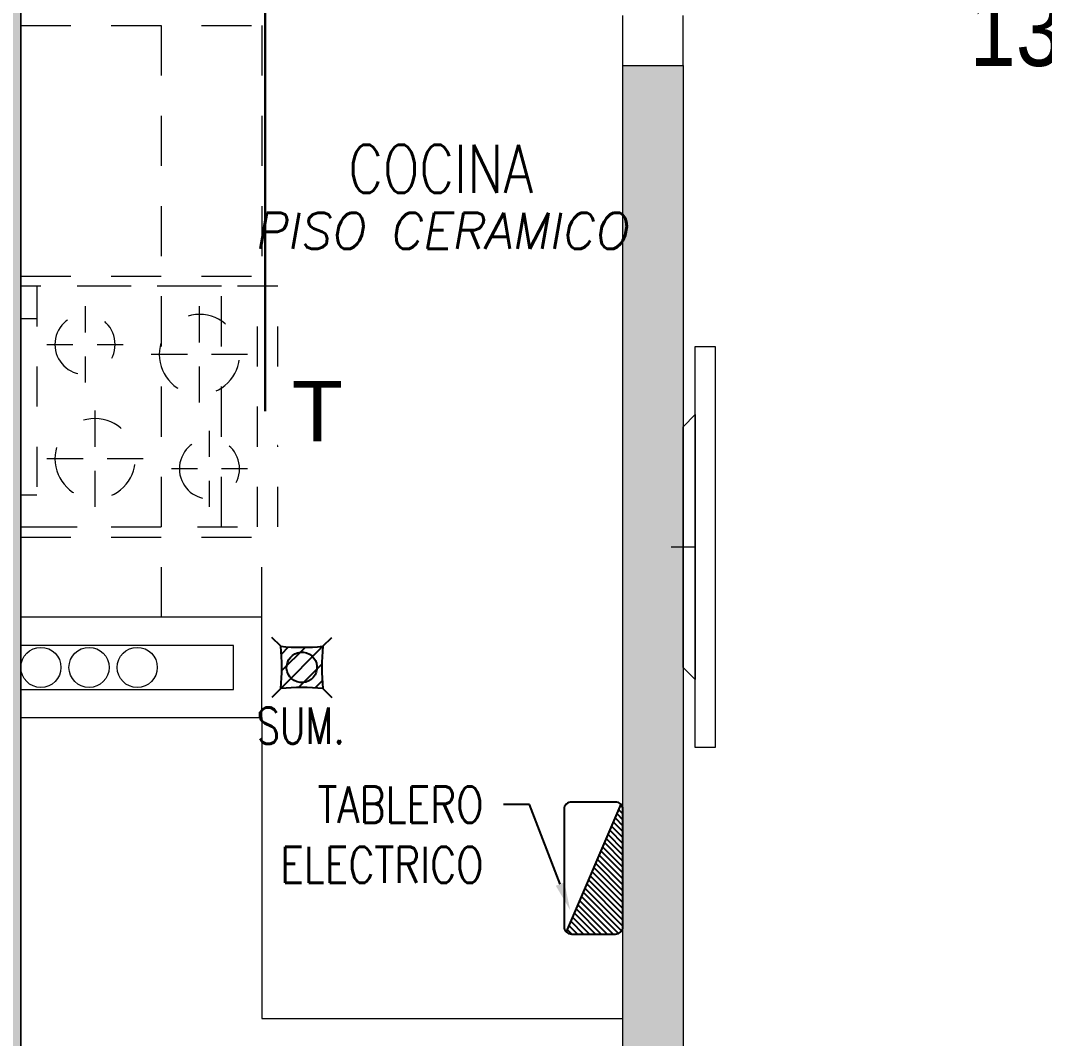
# Model space of a CAD drawing. Header units: millimetres. Extents: x -3 to 53, y -110 to 39.
# Drawn here: x 10.499 to 13.05, y -54.232 to -51.695 of the extents above; entities that cross this region are included whole.
import ezdxf
from ezdxf import colors
from ezdxf.entities.mleader import LeaderData, LeaderLine
from ezdxf.enums import TextEntityAlignment as Align
from ezdxf.math import Vec2, Vec3

# ---------------------------------------------------------------- set-up
doc = ezdxf.new("R2010")
doc.units = ezdxf.units.MM
doc.set_wipeout_variables(frame=1)
doc.linetypes.add('HIDDEN2', pattern=[0.1875, 0.125, -0.0625])
for name, color, linetype in [('A-EST HATCH', 8, 'Continuous'), ('A-EST PLACAS', 8, 'Continuous'), ('A-EST VIGAS', 8, 'HIDDEN2'), ('A-MURO BAJO', 8, 'Continuous'), ('A-NUMERACIONDEP', 8, 'Continuous'), ('A-PROYECCIONES', 8, 'HIDDEN2'), ('A-TEXTO-ACABADO PISO', 8, 'Continuous'), ('A-TEXTO-INDICACIONES', 8, 'Continuous'), ('DLP_MOBILIARIO', 8, 'Continuous'), ('DLP_TEXTO AMBIENTE', 8, 'Continuous')]:
    doc.layers.add(name, color=color, linetype=linetype)
for name, color, linetype, lineweight in [('A-MUROS', 8, 'Continuous', 30), ('MQ.CANALI DYA', 3, 'LINEAPERPEN', 30), ('MQ_DETECTOR TEMPERATURA', 5, 'Continuous', 50)]:
    doc.layers.add(name, color=color, linetype=linetype, lineweight=lineweight)
doc.styles.add('R80', font='ARIALN.TTF', dxfattribs={"height": 2.03})
doc.styles.add('ROMANS', font='ROMANS.shx', dxfattribs={"oblique": 10})
doc.styles.get("Standard").update_dxf_attribs({"font": 'arial.ttf'})
doc.styles.add('TXT_COTAS', font='romans.shx', dxfattribs={"width": 0.8})
doc.linetypes.add('LINEAPERPEN', pattern='A,0.75,-0.2,["I",Standard,S=0.12,R=0.09,X=0,Y=-0.06],-0.25', length=1.2)

# ---------------------------------------------------------------- blocks, each defined once
blk = doc.blocks.new('_Dot')
at = {"color": 0, "linetype": 'ByBlock', "lineweight": -2}
blk.add_line((-0.5, 0), (-1, 0), dxfattribs=at)
at = {"color": 0, "linetype": 'ByBlock', "const_width": 0.5}
blk.add_lwpolyline([(-0.25, 0, 1), (0.25, 0, 1)], format="xyb", close=True, dxfattribs=at)
blk = doc.blocks.new('EST.P11')
at = {"layer": 'A-EST HATCH', "lineweight": 0}
h = blk.add_hatch(color=8, dxfattribs=at)
h.dxf.hatch_style = 1
h.paths.add_polyline_path([(10.5, -2.74), (10.5, 3.375), (12.15, 3.375), (12.15, 3.525), (10.35, 3.525), (10.35, 2.65), (8.85, 2.65), (8.85, 3.15), (8.7, 3.15), (8.7, 2.5), (10.35, 2.5), (10.35, -2.74)])
h.paths.add_polyline_path([(18.45, 7.325), (20.05, 7.325), (20.05, 10.425), (18.85, 10.425), (18.85, 10.575), (20.2, 10.575), (20.2, 7.175), (18.45, 7.175)])
h.paths.add_polyline_path([(17.65, 10.575), (17.5, 10.575), (17.5, 7.175), (17.65, 7.175)])
h.paths.add_polyline_path([(11.85, 11.05), (11.85, 10.9), (12, 10.9), (12, 7.825), (12.15, 7.825), (12.15, 11.05)])
h.paths.add_polyline_path([(22.45, 4.725), (13.05, 4.725), (13.05, 4.875), (16.6, 4.875), (16.6, 6.275), (16.8, 6.275), (16.8, 4.875), (19.7, 4.875), (19.7, 6.275), (19.85, 6.275), (19.85, 4.875), (22.25, 4.875), (22.25, 6.125), (20.6, 6.125), (20.6, 6.275), (22.875, 6.275), (22.875, 6.125), (22.45, 6.125)])
h.paths.add_polyline_path([(15.1, 10.425), (15.1, 7.325), (16.7, 7.325), (16.7, 7.175), (14.95, 7.175), (14.95, 10.575), (16.3, 10.575), (16.3, 10.425)])
h.paths.add_polyline_path([(10.35, 5.75), (8.7, 5.75), (8.7, 5.1), (8.85, 5.1), (8.85, 5.6), (10.35, 5.6), (10.35, 4.725), (12.15, 4.725), (12.15, 4.875), (10.5, 4.875), (10.5, 10.99), (10.35, 10.99)])
h.paths.add_polyline_path([(5.85, 10.9), (5.25, 10.9), (5.25, 11.05), (6, 11.05), (6, 7.65), (4.85, 7.65), (4.85, 7.8), (5.85, 7.8)])
h.paths.add_polyline_path([(4.05, 11.05), (4.05, 7.65), (3.9, 7.65), (3.9, 11.05)])
h.paths.add_polyline_path([(3.1, 7.8), (1.5, 7.8), (1.5, 10.9), (2.7, 10.9), (2.7, 11.05), (1.35, 11.05), (1.35, 7.65), (3.1, 7.65)])
h.paths.add_polyline_path([(4.05, -2.8), (4.05, 0.6), (3.9, 0.6), (3.9, -2.8)])
h.paths.add_polyline_path([(3.1, 0.45), (1.5, 0.45), (1.5, -2.65), (2.7, -2.65), (2.7, -2.8), (1.35, -2.8), (1.35, 0.6), (3.1, 0.6)])
h.paths.add_polyline_path([(8.7, -0.35), (8.85, -0.35), (8.85, -2.65), (9, -2.65), (9, -2.8), (8.7, -2.8)])
h.paths.add_polyline_path([(18.45, 0.925), (20.05, 0.925), (20.05, -2.175), (18.85, -2.175), (18.85, -2.325), (20.2, -2.325), (20.2, 1.075), (18.45, 1.075)])
h.paths.add_polyline_path([(17.65, -2.325), (17.5, -2.325), (17.5, 1.075), (17.65, 1.075)])
h.paths.add_polyline_path([(12.15, -2.8), (11.85, -2.8), (11.85, -2.65), (12, -2.65), (12, 0.425), (12.15, 0.425)])
h.paths.add_polyline_path([(15.1, -2.175), (15.1, 0.925), (16.7, 0.925), (16.7, 1.075), (14.95, 1.075), (14.95, -2.325), (16.3, -2.325), (16.3, -2.175)])
h.paths.add_polyline_path([(6, -2.8), (6, 0.6), (4.85, 0.6), (4.85, 0.45), (5.85, 0.45), (5.85, -2.65), (5.25, -2.65), (5.25, -2.8)])
h.paths.add_polyline_path([(3.0968, 5.55), (2.95, 5.55), (2.95, 6.75), (5.1, 6.75), (5.1, 6.6), (4.65, 6.6), (4.65, 5), (4.45, 5), (4.45, 6.6), (3.1, 6.6), (3.1, 5.55)], flags=17)
h.paths.add_polyline_path([(3.0968, 2.7), (2.95, 2.7), (2.95, 1.5), (5.1, 1.5), (5.1, 1.65), (4.65, 1.65), (4.65, 3.25), (4.45, 3.25), (4.45, 1.65), (3.1, 1.65), (3.1, 2.7)], flags=17)
h.paths.add_polyline_path([(8.8501, 4.2), (6, 4.2), (6, 6.75), (5.85, 6.75), (5.85, 4.2), (3.1, 4.2), (3.1, 4.8), (2.95, 4.8), (2.95, 4.2), (0.15, 4.2), (0.15, 8.25), (0, 8.25), (0, 0), (0.15, 0), (0.15, 4.05), (2.95, 4.05), (2.95, 3.45), (3.1, 3.45), (3.1, 4.05), (5.85, 4.05), (5.85, 1.5), (6, 1.5), (6, 4.05), (8.8501, 4.05)])
h.paths.add_polyline_path([(8.7, 11.05), (8.7, 8.6), (8.85, 8.6), (8.85, 10.9), (9, 10.9), (9, 11.05)])
h.paths.add_polyline_path([(22.9, 4.725), (25, 4.725), (25, 4.875), (23.05, 4.875), (23.05, 8.575), (25, 8.575), (25, 8.725), (23.05, 8.725), (23.05, 10.575), (22.2, 10.575), (22.2, 10.425), (22.9, 10.425)])
h.paths.add_polyline_path([(26.7, 4.725), (26.85, 4.725), (26.85, 8.725), (26.7, 8.725)])
h.paths.add_polyline_path([(47.1, 1.5), (45.2, 1.5), (45.2, 1.65), (46.95, 1.65), (46.95, 4.05), (41.1999, 4.05), (41.1999, 4.2), (46.95, 4.2), (46.95, 6.6), (45.2, 6.6), (45.2, 6.75), (47.1, 6.75)])
h.paths.add_polyline_path([(24.05, 3.525), (25.9, 3.525), (25.9, 3.375), (24.05, 3.375)], flags=17)
h.paths.add_polyline_path([(21.05, 1.975), (21.05, 2.125), (22.85, 2.125), (22.85, 3.375), (20.3, 3.375), (20.3, 1.975), (20.15, 1.975), (20.15, 3.375), (16.8, 3.375), (16.8, 1.975), (16.6, 1.975), (16.6, 3.375), (13.05, 3.375), (13.05, 3.525), (23.05, 3.525), (23.05, 1.975)])
h.paths.add_polyline_path([(23.05, 1.95), (23.05, -1.775), (26.7, -1.775), (26.7, 0.875), (24.35, 0.875), (24.35, 1.425), (24.05, 1.425), (24.05, 1.575), (24.5, 1.575), (24.5, 1.025), (26.7, 1.025), (26.7, 3.525), (26.85, 3.525), (26.85, -1.925), (23.05, -1.925), (23.05, -2.325), (22.2, -2.325), (22.2, -2.175), (22.9, -2.175), (22.9, 1.95)])
h.paths.add_polyline_path([(43.75, 7.8), (45.35, 7.8), (45.35, 7.6), (43.75, 7.6)])
h.paths.add_polyline_path([(43.75, 0.65), (45.35, 0.65), (45.35, 0.45), (43.75, 0.45)])
h.paths.add_polyline_path([(30.85, 2.375), (30.85, 3.525), (29.75, 3.525), (29.75, 2.375), (29.9, 2.375), (29.9, 3.375), (30.75, 3.375), (30.75, 2.375)])
h.paths.add_polyline_path([(39.5497, 4.875), (39.5497, 4.725), (39.7, 4.725), (39.7, 5.6), (41.1999, 5.6), (41.1999, 5.1009), (41.35, 5.1009), (41.35, 5.75), (39.7, 5.75), (39.7, 7.75), (39.55, 7.75), (39.55, 4.875)])
edge = h.paths.add_edge_path()
edge.add_line((30.85, 4.725), (30.85, 4.875))
edge.add_line((30.85, 4.875), (30.85, 5.875))
edge.add_line((30.85, 5.875), (30.75, 5.875))
edge.add_line((30.75, 5.875), (30.75, 4.875))
edge.add_line((30.75, 4.875), (30.35, 4.875))
edge.add_line((30.35, 4.875), (30.35, 5.875))
edge.add_line((30.35, 5.875), (30.2, 5.875))
edge.add_line((30.2, 5.875), (30.2, 4.725))
edge.add_line((30.2, 4.725), (30.85, 4.725))
h.paths.add_polyline_path([(33.45, 5.55), (33.45, 4.95), (33.25, 4.95), (33.25, 5.55), (33.3, 5.55), (33.3, 7.7501), (33.45, 7.7501)])
h.paths.add_polyline_path([(33.45, 2.7), (33.45, 3.3), (33.25, 3.3), (33.25, 2.7), (33.3, 2.7), (33.3, 0.4999), (33.45, 0.4999)])
at = {"layer": 'A-EST PLACAS', "color": 8, "lineweight": 0}
for points in [[(10.5, -2.74), (10.5, 3.375), (12.15, 3.375), (12.15, 3.525), (10.35, 3.525), (10.35, 2.65), (8.85, 2.65), (8.85, 3.15), (8.7, 3.15), (8.7, 2.5), (10.35, 2.5), (10.35, -2.74)], [(12.15, -2.8), (11.85, -2.8), (11.85, -2.65), (12, -2.65), (12, 0.425), (12.15, 0.425)]]:
    blk.add_lwpolyline(points, close=True, dxfattribs=at)
at = {"layer": 'A-EST VIGAS', "color": 8, "lineweight": 0}
for p, q in [((12, 0.425), (12, 3.375)), ((12.15, 0.425), (12.15, 3.375))]:
    blk.add_line(p, q, dxfattribs=at)
blk = doc.blocks.new('*U254')
at = {"color": 8}
for p, q in [((-0.0526, 0.0526), (-0.0746, 0.0746)), ((-0.0526, -0.0526), (0.0526, 0.0526)), ((0.0526, 0.0526), (0.0746, 0.0746)), ((-0.051, 0.0331), (-0.0331, 0.051)), ((-0.0501, -0.008), (0.008, 0.05)), ((-0.008, -0.05), (0.0501, 0.008)), ((0.0331, -0.051), (0.051, -0.0331)), ((-0.0526, -0.0526), (-0.0746, -0.0746)), ((0.0526, -0.0526), (0.0746, -0.0746))]:
    blk.add_line(p, q, dxfattribs=at)
for centre, major_axis, start_param, end_param in [((0, 0.5882), (0.1673, 0.5115), 3.359812, 3.55544), ((-0.5912, 0), (-0.5144, 0.1682), 3.360366, 3.554886), ((0.5912, 0), (-0.5144, 0.1682), 0.218773, 0.413293), ((0, 0), (0.0118, 0.036), 5.813820330443059, 12.09700563762265), ((0, -0.5882), (-0.5115, 0.1673), -1.352577, -1.156949)]:
    blk.add_ellipse(centre, major_axis=major_axis, ratio=1, start_param=start_param, end_param=end_param, dxfattribs=at)
at = {"layer": 'A-TEXTO-INDICACIONES', "color": 8, "style": 'ROMANS', "width": 0.75}
blk.add_text('SUM.', height=0.09, dxfattribs=at).set_placement((-0.1125, -0.1903))
blk = doc.blocks.new('IISS P11')
at = {"ltscale": 0.05}
blk.add_blockref('*U254', (9.85, -12.125), dxfattribs=at)
blk = doc.blocks.new('TEXTO AMBIENTES P11')
at = {"layer": 'A-TEXTO-ACABADO PISO', "color": 8, "lineweight": 0, "insert": (10.1962, -10.9921), "char_height": 0.09, "attachment_point": 2, "rotation": 0, "style": 'ROMANS'}
blk.add_mtext_dynamic_manual_height_columns('PISO CERAMICO', width=1.20225, gutter_width=12.5, heights=[0], dxfattribs=at)
at = {"layer": 'DLP_TEXTO AMBIENTE', "color": 8, "lineweight": 0, "style": 'ROMANS', "width": 0.8}
blk.add_text('COCINA', height=0.12, dxfattribs=at).set_placement((10.1962, -10.9425, 0), align=Align.CENTER)
blk = doc.blocks.new('*U102')
at = {"linetype": 'Continuous'}
h = blk.add_hatch(dxfattribs=at)
h.set_pattern_fill('ANSI31', color=256, scale=0.1, style=0)
h.set_pattern_definition([(45, (0, 0), (-0.0088388, 0.0088388), [])])
h.paths.add_polyline_path([(0.1975, 0.0657, 0.414214), (0.1752, 0.088), (-0.1751, 0.0881, 0.198912), (-0.1909, 0.0816), (0.1909, -0.0816, 0.198912), (0.1975, -0.0658)])
blk.add_line((-0.1909, 0.0816), (0.1909, -0.0816), dxfattribs=at)
blk.add_lwpolyline([(-0.1975, 0.0658), (-0.1975, -0.0657, 0.414214), (-0.1752, -0.088), (0.1751, -0.0881, 0.414214), (0.1975, -0.0658), (0.1975, 0.0657, 0.414214), (0.1752, 0.088), (-0.1751, 0.0881, 0.414214)], format="xyb", close=True, dxfattribs=at)
blk = doc.blocks.new('A$C4BFA03A9')
at = {"color": 8, "lineweight": 0}
for points in [[(0.06, -0.5), (0.11, -0.5), (0.11, 0.5), (0.06, 0.5)], [(0.03, -0.3), (0.06, -0.33), (0.06, 0.33), (0.03, 0.3)]]:
    blk.add_lwpolyline(points, close=True, dxfattribs=at)
at = {"layer": 'A-PROYECCIONES', "color": 8, "lineweight": 0, "ltscale": 0.15}
blk.add_line((0.06, 0), (0, 0), dxfattribs=at)
blk = doc.blocks.new('A$C33FC7C8B')
at = {"color": 8, "lineweight": 0, "ltscale": 0.5}
for p, q in [((0.08, 0.64, -0.0001), (0.52, 0.64, 0.0001)), ((0.08, 0.64, -0.0001), (0.08, 0.6, -0.0001)), ((0.52, 0.64, 0.0001), (0.52, 0.6, 0.0001)), ((0, 0, -0.0001), (0, 0.6, -0.0001)), ((0, 0.6, -0.0001), (0.6, 0.6, 0.0001)), ((0.6, 0.6, 0.0001), (0.6, 0, 0.0001)), ((0.145, 0.575, -0.0001), (0.145, 0.51, -0.0001)), ((0.43, 0.485, 0.0001), (0.43, 0.575, 0.0001)), ((0.05, 0.48, -0.0001), (0.115, 0.48, -0.0001)), ((0.175, 0.48, -0.0001), (0.24, 0.48, 0)), ((0.145, 0.45, -0.0001), (0.145, 0.385, -0.0001)), ((0.4, 0.455, 0), (0.31, 0.455, 0)), ((0.55, 0.455, 0.0001), (0.46, 0.455, 0.0001)), ((0.43, 0.335, 0.0001), (0.43, 0.425, 0.0001)), ((0.17, 0.225, -0.0001), (0.17, 0.315, -0.0001)), ((0.455, 0.2, 0.0001), (0.455, 0.265, 0.0001)), ((0.14, 0.195, -0.0001), (0.05, 0.195, -0.0001)), ((0.29, 0.195, 0), (0.2, 0.195, 0)), ((0.17, 0.075, -0.0001), (0.17, 0.165, -0.0001)), ((0.425, 0.17, 0.0001), (0.36, 0.17, 0)), ((0.55, 0.17, 0.0001), (0.485, 0.17, 0.0001)), ((0.455, 0.075, 0.0001), (0.455, 0.14, 0.0001)), ((0.6, 0.05, 0.0001), (0, 0.05, -0.0001)), ((0.6, 0, 0.0001), (0, 0, -0.0001))]:
    blk.add_line(p, q, dxfattribs=at)
for centre, radius in [((0.145, 0.48), 0.075), ((0.43, 0.455), 0.1), ((0.17, 0.195), 0.1), ((0.455, 0.17), 0.075)]:
    blk.add_circle(centre, radius, dxfattribs=at)
blk = doc.blocks.new('DPTO 75_D11')
at = {"color": 8, "lineweight": 0}
for centre in [(-1.6, -4.6), (-1.48, -4.6), (-1.36, -4.6)]:
    blk.add_circle(centre, 0.05, dxfattribs=at)
at = {"layer": 'A-MURO BAJO', "color": 8, "lineweight": 0}
for p, q in [((-1.05, -4.725), (-1.05, -5.475)), ((-1.05, -5.475), (-0.15, -5.475))]:
    blk.add_line(p, q, dxfattribs=at)
at = {"layer": 'A-MUROS', "color": 8, "lineweight": 0}
for p, q in [((-1.65, -2.1), (-1.65, -6.265)), ((-0.15, -3.1), (0, -3.1)), ((-0.15, -5.875, 0), (-0.15, -3.1)), ((0, -3.1), (0, -6.325, 0)), ((-1.05, -4.475), (-1.65, -4.475)), ((-1.05, -4.725), (-1.05, -4.475)), ((-1.12, -4.545), (-1.65, -4.545)), ((-1.12, -4.655), (-1.12, -4.545)), ((-1.65, -4.655), (-1.12, -4.655)), ((-1.65, -4.725), (-1.05, -4.725))]:
    blk.add_line(p, q, dxfattribs=at)
at = {"layer": 'A-PROYECCIONES', "color": 8, "lineweight": 0}
for p, q in [((-1.65, -3), (-1.05, -3, 0)), ((-1.3, -3, 0), (-1.3, -4.475)), ((-1.05, -3, 0), (-1.05, -3.625, 0)), ((-1.65, -3.625, 0), (-1.05, -3.625, 0)), ((-1.65, -4.275), (-1.05, -4.275, 0)), ((-1.05, -4.475), (-1.05, -4.275, 0))]:
    blk.add_line(p, q, dxfattribs=at)
blk.add_lwpolyline([(-1.15, -4.25), (-1.15, -3.65), (-1.65, -3.65), (-1.65, -4.25)], close=True, dxfattribs=at)
at = {"color": 8, "lineweight": 0, "xscale": 0.8329883684307149, "yscale": 0.8329883684307149, "zscale": 0.8329883684307149, "rotation": 270}
blk.add_blockref('*U102', (-0.2234, -5.1), dxfattribs=at)
at = {"layer": 'A-PROYECCIONES', "color": 8, "lineweight": 0, "ltscale": 0.5, "extrusion": (-4.40218e-06, 0.000440452, -1), "zscale": -0.9999999999999958, "rotation": 269.9999974828773}
blk.add_blockref('A$C33FC7C8B', (1.01, -3.65, -0.0017), dxfattribs=at)
at = {"layer": 'DLP_MOBILIARIO', "color": 8, "lineweight": 0, "xscale": -1, "rotation": 180}
blk.add_blockref('A$C4BFA03A9', (-0.03, -4.3, 0), dxfattribs=at)
blk = doc.blocks.new('TERMOSTA ADOSADO FCR 1 EN 75')
at = {"ltscale": 0.5}
blk.add_wipeout([(0.13, 0), (0.13, 0.0016), (0.13, 0.0033), (0.1299, 0.0049), (0.1298, 0.0065), (0.1297, 0.0082), (0.1296, 0.0098), (0.1295, 0.0114), (0.1293, 0.013), (0.1292, 0.0147), (0.129, 0.0163), (0.1288, 0.0179), (0.1285, 0.0195), (0.1283, 0.0211), (0.128, 0.0228), (0.1277, 0.0244), (0.1274, 0.026), (0.127, 0.0276), (0.1267, 0.0292), (0.1263, 0.0307), (0.1259, 0.0323), (0.1255, 0.0339), (0.1251, 0.0355), (0.1246, 0.0371), (0.1241, 0.0386), (0.1236, 0.0402), (0.1231, 0.0417), (0.1226, 0.0433), (0.122, 0.0448), (0.1215, 0.0463), (0.1209, 0.0479), (0.1203, 0.0494), (0.1196, 0.0509), (0.119, 0.0524), (0.1183, 0.0539), (0.1176, 0.0554), (0.1169, 0.0568), (0.1162, 0.0583), (0.1155, 0.0597), (0.1147, 0.0612), (0.1139, 0.0626), (0.1131, 0.0641), (0.1123, 0.0655), (0.1115, 0.0669), (0.1106, 0.0683), (0.1098, 0.0697), (0.1089, 0.071), (0.108, 0.0724), (0.1071, 0.0737), (0.1061, 0.0751), (0.1052, 0.0764), (0.1042, 0.0777), (0.1032, 0.079), (0.1022, 0.0803), (0.1012, 0.0816), (0.1002, 0.0829), (0.0991, 0.0841), (0.0981, 0.0854), (0.097, 0.0866), (0.0959, 0.0878), (0.0948, 0.089), (0.0936, 0.0902), (0.0925, 0.0913), (0.0913, 0.0925), (0.0902, 0.0936), (0.089, 0.0948), (0.0878, 0.0959), (0.0866, 0.097), (0.0854, 0.0981), (0.0841, 0.0991), (0.0829, 0.1002), (0.0816, 0.1012), (0.0803, 0.1022), (0.079, 0.1032), (0.0777, 0.1042), (0.0764, 0.1052), (0.0751, 0.1061), (0.0737, 0.1071), (0.0724, 0.108), (0.071, 0.1089), (0.0697, 0.1098), (0.0683, 0.1106), (0.0669, 0.1115), (0.0655, 0.1123), (0.0641, 0.1131), (0.0626, 0.1139), (0.0612, 0.1147), (0.0597, 0.1155), (0.0583, 0.1162), (0.0568, 0.1169), (0.0554, 0.1176), (0.0539, 0.1183), (0.0524, 0.119), (0.0509, 0.1196), (0.0494, 0.1203), (0.0479, 0.1209), (0.0463, 0.1215), (0.0448, 0.122), (0.0433, 0.1226), (0.0417, 0.1231), (0.0402, 0.1236), (0.0386, 0.1241), (0.0371, 0.1246), (0.0355, 0.1251), (0.0339, 0.1255), (0.0323, 0.1259), (0.0307, 0.1263), (0.0292, 0.1267), (0.0276, 0.127), (0.026, 0.1274), (0.0244, 0.1277), (0.0228, 0.128), (0.0211, 0.1283), (0.0195, 0.1285), (0.0179, 0.1288), (0.0163, 0.129), (0.0147, 0.1292), (0.013, 0.1293), (0.0114, 0.1295), (0.0098, 0.1296), (0.0082, 0.1297), (0.0065, 0.1298), (0.0049, 0.1299), (0.0033, 0.13), (0.0016, 0.13), (0, 0.13), (-0.0016, 0.13), (-0.0033, 0.13), (-0.0049, 0.1299), (-0.0065, 0.1298), (-0.0082, 0.1297), (-0.0098, 0.1296), (-0.0114, 0.1295), (-0.013, 0.1293), (-0.0147, 0.1292), (-0.0163, 0.129), (-0.0179, 0.1288), (-0.0195, 0.1285), (-0.0211, 0.1283), (-0.0228, 0.128), (-0.0244, 0.1277), (-0.026, 0.1274), (-0.0276, 0.127), (-0.0292, 0.1267), (-0.0307, 0.1263), (-0.0323, 0.1259), (-0.0339, 0.1255), (-0.0355, 0.1251), (-0.0371, 0.1246), (-0.0386, 0.1241), (-0.0402, 0.1236), (-0.0417, 0.1231), (-0.0433, 0.1226), (-0.0448, 0.122), (-0.0463, 0.1215), (-0.0479, 0.1209), (-0.0494, 0.1203), (-0.0509, 0.1196), (-0.0524, 0.119), (-0.0539, 0.1183), (-0.0554, 0.1176), (-0.0568, 0.1169), (-0.0583, 0.1162), (-0.0597, 0.1155), (-0.0612, 0.1147), (-0.0626, 0.1139), (-0.0641, 0.1131), (-0.0655, 0.1123), (-0.0669, 0.1115), (-0.0683, 0.1106), (-0.0697, 0.1098), (-0.071, 0.1089), (-0.0724, 0.108), (-0.0737, 0.1071), (-0.0751, 0.1061), (-0.0764, 0.1052), (-0.0777, 0.1042), (-0.079, 0.1032), (-0.0803, 0.1022), (-0.0816, 0.1012), (-0.0829, 0.1002), (-0.0841, 0.0991), (-0.0854, 0.0981), (-0.0866, 0.097), (-0.0878, 0.0959), (-0.089, 0.0948), (-0.0902, 0.0936), (-0.0913, 0.0925), (-0.0925, 0.0913), (-0.0936, 0.0902), (-0.0948, 0.089), (-0.0959, 0.0878), (-0.097, 0.0866), (-0.0981, 0.0854), (-0.0991, 0.0841), (-0.1002, 0.0829), (-0.1012, 0.0816), (-0.1022, 0.0803), (-0.1032, 0.079), (-0.1042, 0.0777), (-0.1052, 0.0764), (-0.1061, 0.0751), (-0.1071, 0.0737), (-0.108, 0.0724), (-0.1089, 0.071), (-0.1098, 0.0697), (-0.1106, 0.0683), (-0.1115, 0.0669), (-0.1123, 0.0655), (-0.1131, 0.0641), (-0.1139, 0.0626), (-0.1147, 0.0612), (-0.1155, 0.0597), (-0.1162, 0.0583), (-0.1169, 0.0568), (-0.1176, 0.0554), (-0.1183, 0.0539), (-0.119, 0.0524), (-0.1196, 0.0509), (-0.1203, 0.0494), (-0.1209, 0.0479), (-0.1215, 0.0463), (-0.122, 0.0448), (-0.1226, 0.0433), (-0.1231, 0.0417), (-0.1236, 0.0402), (-0.1241, 0.0386), (-0.1246, 0.0371), (-0.1251, 0.0355), (-0.1255, 0.0339), (-0.1259, 0.0323), (-0.1263, 0.0307), (-0.1267, 0.0292), (-0.127, 0.0276), (-0.1274, 0.026), (-0.1277, 0.0244), (-0.128, 0.0228), (-0.1283, 0.0211), (-0.1285, 0.0195), (-0.1288, 0.0179), (-0.129, 0.0163), (-0.1292, 0.0147), (-0.1293, 0.013), (-0.1295, 0.0114), (-0.1296, 0.0098), (-0.1297, 0.0082), (-0.1298, 0.0065), (-0.1299, 0.0049), (-0.13, 0.0033), (-0.13, 0.0016), (-0.13, 0), (-0.13, -0.0016), (-0.13, -0.0033), (-0.1299, -0.0049), (-0.1298, -0.0065), (-0.1297, -0.0082), (-0.1296, -0.0098), (-0.1295, -0.0114), (-0.1293, -0.013), (-0.1292, -0.0147), (-0.129, -0.0163), (-0.1288, -0.0179), (-0.1285, -0.0195), (-0.1283, -0.0211), (-0.128, -0.0228), (-0.1277, -0.0244), (-0.1274, -0.026), (-0.127, -0.0276), (-0.1267, -0.0292), (-0.1263, -0.0307), (-0.1259, -0.0323), (-0.1255, -0.0339), (-0.1251, -0.0355), (-0.1246, -0.0371), (-0.1241, -0.0386), (-0.1236, -0.0402), (-0.1231, -0.0417), (-0.1226, -0.0433), (-0.122, -0.0448), (-0.1215, -0.0463), (-0.1209, -0.0479), (-0.1203, -0.0494), (-0.1196, -0.0509), (-0.119, -0.0524), (-0.1183, -0.0539), (-0.1176, -0.0554), (-0.1169, -0.0568), (-0.1162, -0.0583), (-0.1155, -0.0597), (-0.1147, -0.0612), (-0.1139, -0.0626), (-0.1131, -0.0641), (-0.1123, -0.0655), (-0.1115, -0.0669), (-0.1106, -0.0683), (-0.1098, -0.0697), (-0.1089, -0.071), (-0.108, -0.0724), (-0.1071, -0.0737), (-0.1061, -0.0751), (-0.1052, -0.0764), (-0.1042, -0.0777), (-0.1032, -0.079), (-0.1022, -0.0803), (-0.1012, -0.0816), (-0.1002, -0.0829), (-0.0991, -0.0841), (-0.0981, -0.0854), (-0.097, -0.0866), (-0.0959, -0.0878), (-0.0948, -0.089), (-0.0936, -0.0902), (-0.0925, -0.0913), (-0.0913, -0.0925), (-0.0902, -0.0936), (-0.089, -0.0948), (-0.0878, -0.0959), (-0.0866, -0.097), (-0.0854, -0.0981), (-0.0841, -0.0991), (-0.0829, -0.1002), (-0.0816, -0.1012), (-0.0803, -0.1022), (-0.079, -0.1032), (-0.0777, -0.1042), (-0.0764, -0.1052), (-0.0751, -0.1061), (-0.0737, -0.1071), (-0.0724, -0.108), (-0.071, -0.1089), (-0.0697, -0.1098), (-0.0683, -0.1106), (-0.0669, -0.1115), (-0.0655, -0.1123), (-0.0641, -0.1131), (-0.0626, -0.1139), (-0.0612, -0.1147), (-0.0597, -0.1155), (-0.0583, -0.1162), (-0.0568, -0.1169), (-0.0554, -0.1176), (-0.0539, -0.1183), (-0.0524, -0.119), (-0.0509, -0.1196), (-0.0494, -0.1203), (-0.0479, -0.1209), (-0.0463, -0.1215), (-0.0448, -0.122), (-0.0433, -0.1226), (-0.0417, -0.1231), (-0.0402, -0.1236), (-0.0386, -0.1241), (-0.0371, -0.1246), (-0.0355, -0.1251), (-0.0339, -0.1255), (-0.0323, -0.1259), (-0.0307, -0.1263), (-0.0292, -0.1267), (-0.0276, -0.127), (-0.026, -0.1274), (-0.0244, -0.1277), (-0.0228, -0.128), (-0.0211, -0.1283), (-0.0195, -0.1285), (-0.0179, -0.1288), (-0.0163, -0.129), (-0.0147, -0.1292), (-0.013, -0.1293), (-0.0114, -0.1295), (-0.0098, -0.1296), (-0.0082, -0.1297), (-0.0065, -0.1298), (-0.0049, -0.1299), (-0.0033, -0.13), (-0.0016, -0.13), (0, -0.13), (0.0016, -0.13), (0.0033, -0.13), (0.0049, -0.1299), (0.0065, -0.1298), (0.0082, -0.1297), (0.0098, -0.1296), (0.0114, -0.1295), (0.013, -0.1293), (0.0147, -0.1292), (0.0163, -0.129), (0.0179, -0.1288), (0.0195, -0.1285), (0.0211, -0.1283), (0.0228, -0.128), (0.0244, -0.1277), (0.026, -0.1274), (0.0276, -0.127), (0.0292, -0.1267), (0.0307, -0.1263), (0.0323, -0.1259), (0.0339, -0.1255), (0.0355, -0.1251), (0.0371, -0.1246), (0.0386, -0.1241), (0.0402, -0.1236), (0.0417, -0.1231), (0.0433, -0.1226), (0.0448, -0.122), (0.0463, -0.1215), (0.0479, -0.1209), (0.0494, -0.1203), (0.0509, -0.1196), (0.0524, -0.119), (0.0539, -0.1183), (0.0554, -0.1176), (0.0568, -0.1169), (0.0583, -0.1162), (0.0597, -0.1155), (0.0612, -0.1147), (0.0626, -0.1139), (0.0641, -0.1131), (0.0655, -0.1123), (0.0669, -0.1115), (0.0683, -0.1106), (0.0697, -0.1098), (0.071, -0.1089), (0.0724, -0.108), (0.0737, -0.1071), (0.0751, -0.1061), (0.0764, -0.1052), (0.0777, -0.1042), (0.079, -0.1032), (0.0803, -0.1022), (0.0816, -0.1012), (0.0829, -0.1002), (0.0841, -0.0991), (0.0854, -0.0981), (0.0866, -0.097), (0.0878, -0.0959), (0.089, -0.0948), (0.0902, -0.0936), (0.0913, -0.0925), (0.0925, -0.0913), (0.0936, -0.0902), (0.0948, -0.089), (0.0959, -0.0878), (0.097, -0.0866), (0.0981, -0.0854), (0.0991, -0.0841), (0.1002, -0.0829), (0.1012, -0.0816), (0.1022, -0.0803), (0.1032, -0.079), (0.1042, -0.0777), (0.1052, -0.0764), (0.1061, -0.0751), (0.1071, -0.0737), (0.108, -0.0724), (0.1089, -0.071), (0.1098, -0.0697), (0.1106, -0.0683), (0.1115, -0.0669), (0.1123, -0.0655), (0.1131, -0.0641), (0.1139, -0.0626), (0.1147, -0.0612), (0.1155, -0.0597), (0.1162, -0.0583), (0.1169, -0.0568), (0.1176, -0.0554), (0.1183, -0.0539), (0.119, -0.0524), (0.1196, -0.0509), (0.1203, -0.0494), (0.1209, -0.0479), (0.1215, -0.0463), (0.122, -0.0448), (0.1226, -0.0433), (0.1231, -0.0417), (0.1236, -0.0402), (0.1241, -0.0386), (0.1246, -0.0371), (0.1251, -0.0355), (0.1255, -0.0339), (0.1259, -0.0323), (0.1263, -0.0307), (0.1267, -0.0292), (0.127, -0.0276), (0.1274, -0.026), (0.1277, -0.0244), (0.128, -0.0228), (0.1283, -0.0211), (0.1285, -0.0195), (0.1288, -0.0179), (0.129, -0.0163), (0.1292, -0.0147), (0.1293, -0.013), (0.1295, -0.0114), (0.1296, -0.0098), (0.1297, -0.0082), (0.1298, -0.0065), (0.1299, -0.0049), (0.13, -0.0033), (0.13, -0.0016)], dxfattribs=at).dxf.layer = 'MQ_DETECTOR TEMPERATURA'
at = {"layer": 'MQ_DETECTOR TEMPERATURA', "ltscale": 0.5}
blk.add_text('T', height=0.15, dxfattribs=at).set_placement((0, 0), align=Align.MIDDLE_CENTER)
blk = doc.blocks.new('TEXTO NOTAS P11')
at = {"layer": 'A-TEXTO-INDICACIONES'}
ml = blk.add_multileader_mtext('Standard', dxfattribs=at)
ml.set_content('\\pxsm1,t16;TABLERO ELECTRICO', color=256, style='TXT_COTAS')
ml.set_leader_properties(color=7)
ml.build(insert=Vec2(0, 0))
ml.multileader.update_dxf_attribs({"dogleg_length": 0.05, "arrow_head_size": 0.07})
ctx = ml.context
ctx.base_point, ctx.char_height, ctx.arrow_head_size, ctx.landing_gap_size, ctx.plane_origin = Vec3(9.7142, -12.4671), 0.09, 0.07, 0.05, Vec3(10.8312, -12.488)
ctx.text_align_type = 2
notes = []
notes.append((ctx, [(0, (1, 1, 0), (10.4168, -12.4671), (-1, 0), 0.0644, [(0, [(10.5186, -12.7303)], 0, [])])]))
ctx.mtext.insert, ctx.mtext.width, ctx.mtext.defined_height, ctx.mtext.alignment, ctx.mtext.flow_direction = Vec3(10.3024, -12.4221), 0.665701, 0.3008, 3, 5
for ctx, leaders in notes:
    for number, flags, end, landing, length, lines in leaders:
        leader = LeaderData()
        leader.index, (leader.has_last_leader_line, leader.has_dogleg_vector, leader.attachment_direction) = number, flags
        leader.last_leader_point, leader.dogleg_vector, leader.dogleg_length = Vec3(end), Vec3(landing), length
        for number, points, colour, breaks in lines:
            line = LeaderLine()
            line.index, line.vertices, line.color, line.breaks = number, Vec3.list(points), colors.encode_raw_color(colour), breaks
            leader.lines.append(line)
        ctx.leaders.append(leader)
blk = doc.blocks.new('arq.')
at = {"color": 8}
blk.add_blockref('IISS P11', (102.5627, -39.2888), dxfattribs=at)
at = {"layer": 'A-EST PLACAS', "color": 8}
blk.add_blockref('EST.P11', (101.2127, -50.3388), dxfattribs=at)
at = {"layer": 'DLP_TEXTO AMBIENTE', "color": 8}
blk.add_blockref('TEXTO AMBIENTES P11', (102.5627, -39.2888), dxfattribs=at)
at = {"layer": 'A-NUMERACIONDEP', "color": 8, "lineweight": 0}
ml = blk.add_multileader_mtext('Standard', dxfattribs=at)
ml.set_content('1304-Duplex P.1', color=8, style='R80')
ml.set_leader_properties(color=256)
ml.set_arrow_properties(name='DOT')
ml.build(insert=Vec2(0, 0))
ml.multileader.update_dxf_attribs({"leader_type": 0, "has_text_frame": 1, "text_left_attachment_type": 2, "text_right_attachment_type": 2, "dogleg_length": 0.36, "arrow_head_size": 0.06, "scale": 0.06})
ctx = ml.context
ctx.base_point, ctx.scale, ctx.char_height, ctx.arrow_head_size, ctx.landing_gap_size, ctx.plane_origin = Vec3(113.8634, -49.8501), 0.06, 0.18, 0.06, 0.06, Vec3(115.6265, -49.8545)
ctx.left_attachment, ctx.right_attachment, ctx.text_align_type = 2, 2, 1
notes = []
notes.append((ctx, [(0, (1, 1, 0), (113.7717, -49.8501), (1, 0), 0.0917, [(0, [(113.4852, -49.5012)], 0, [])])]))
ctx.mtext.insert, ctx.mtext.rotation, ctx.mtext.width, ctx.mtext.alignment, ctx.mtext.flow_direction = Vec3(114.6612, -49.7348), 6.283185, 1.489888, 2, 5
for ctx, leaders in notes:
    for number, flags, end, landing, length, lines in leaders:
        leader = LeaderData()
        leader.index, (leader.has_last_leader_line, leader.has_dogleg_vector, leader.attachment_direction) = number, flags
        leader.last_leader_point, leader.dogleg_vector, leader.dogleg_length = Vec3(end), Vec3(landing), length
        for number, points, colour, breaks in lines:
            line = LeaderLine()
            line.index, line.vertices, line.color, line.breaks = number, Vec3.list(points), colors.encode_raw_color(colour), breaks
            leader.lines.append(line)
        ctx.leaders.append(leader)
at = {"color": 8}
blk.add_blockref('DPTO 75_D11', (113.3627, -46.8138), dxfattribs=at)
at = {"layer": 'A-TEXTO-INDICACIONES', "color": 8}
blk.add_blockref('TEXTO NOTAS P11', (102.5627, -39.2888), dxfattribs=at)

msp = doc.modelspace()

# ---------------------------------------------------------------- block references
at = {"color": 7}
msp.add_blockref('arq.', (-101.2125, -1.8936), dxfattribs=at)

# ---------------------------------------------------------------- next in the draw order: block references
at = {"layer": 'MQ_DETECTOR TEMPERATURA'}
msp.add_blockref('TERMOSTA ADOSADO FCR 1 EN 75', (11.2388, -52.6687), dxfattribs=at)

# ---------------------------------------------------------------- next in the draw order: linework, layer by layer
at = {"layer": 'MQ.CANALI DYA'}
msp.add_lwpolyline([(12.6016, -49.6874), (12.6016, -50.737, -0.414214), (12.4816, -50.857), (11.2288, -50.857, 0.414214), (11.1088, -50.977), (11.1088, -52.6687)], format="xyb", dxfattribs=at)

doc.saveas('drawing.dxf')
